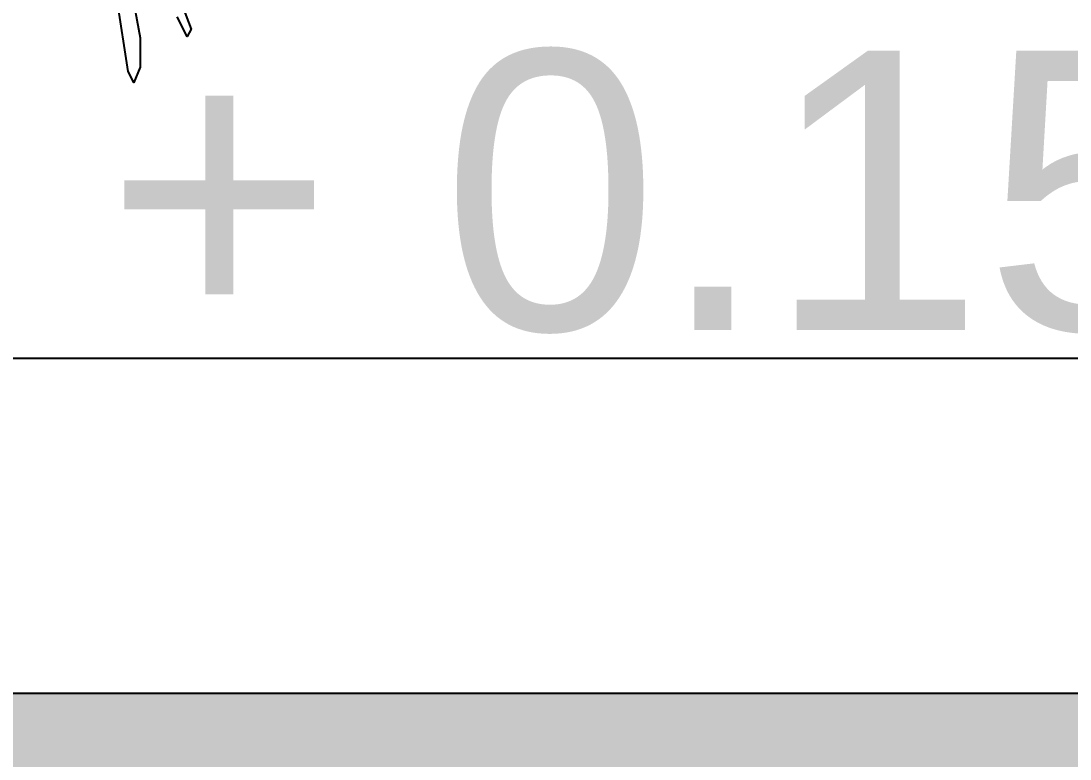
# Model space of a CAD drawing. Extents: x -109 to 1815, y -14679 to 345.
# Drawn here: x -95.54 to -94.999, y -55.644 to -55.263 of the extents above; entities that cross this region are included whole.
import ezdxf

# ---------------------------------------------------------------- set-up
doc = ezdxf.new("R2010")
doc.units = 0
doc.header["$MEASUREMENT"] = 0
doc.layers.get('0').update_dxf_attribs({"linetype": 'CONTINUOUS'})
for name, color, linetype in [('A-Wall-G', 2, 'CONTINUOUS'), ('COTA', 1, 'CONTINUOUS'), ('linha-vista-3', 1, 'CONTINUOUS'), ('PAREDE', 6, 'CONTINUOUS'), ('TEXTO', 1, 'CONTINUOUS')]:
    doc.layers.add(name, color=color, linetype=linetype)
doc.styles.add('ARIALN', font='arial.ttf')

# ---------------------------------------------------------------- blocks, each defined once
blk = doc.blocks.new('JARDIM_5')
at = {"linetype": 'Continuous'}
for points in [[(-0.13467, -0.45464), (-0.12125, -0.48975), (-0.12435, -0.49491), (-0.13157, -0.48046)], [(-0.16565, -0.4598), (-0.15894, -0.49595), (-0.15894, -0.51763), (-0.16359, -0.52899), (-0.16772, -0.52073), (-0.17598, -0.46806)]]:
    blk.add_lwpolyline(points, dxfattribs=at)

msp = doc.modelspace()

# ---------------------------------------------------------------- hatches: boundary and pattern name
at = {"layer": 'COTA'}
h = msp.add_hatch(dxfattribs=at)
h.set_pattern_fill('AR-CONC', color=256, scale=0.03, style=0)
h.set_pattern_definition([(50, (0, 0), (0.21517805, -0.01882564), [0.0225, -0.2475]), (355, (0, 0), (-0.0416254, 0.22565764), [0.018, -0.198]), (100.4514, (0.01793, -0.00157), (0.1735528, 0.20683186), [0.01912206, -0.21034263]), (46.1842, (0, 0.06), (0.3201723, -0.0496557), [0.03375, -0.37125]), (96.6356, (0.02668, 0.05586), (0.2803988, 0.2922354), [0.0286831, -0.3155139]), (351.1842, (0, 0.06), (0.2803986, 0.2922356), [0.027, -0.297]), (21, (0.03, 0.045), (0.17907212, -0.12078567), [0.0225, -0.2475]), (326, (0.03, 0.045), (0.0729946, 0.217545), [0.018, -0.198]), (71.4514, (0.04492, 0.03493), (0.2520668, 0.09675915), [0.01912206, -0.21034263]), (37.5, (0, 0), (0.003647957, 0.099868156), [0, -0.1956, 0, -0.201, 0, -0.19875]), (7.5, (0, 0), (0.07892086, 0.11832351), [0, -0.1146, 0, -0.1911, 0, -0.07575]), (327.5, (-0.0669, 0), (0.16014673, -0.00676646), [0, -0.075, 0, -0.234, 0, -0.3105]), (317.5, (-0.0969, 0), (0.17495585, 0.0300315), [0, -0.0975, 0, -0.1554, 0, -0.2205])])
h.paths.add_polyline_path([(-88.80034, -55.7597), (-88.82628, -55.5597), (-93.84893, -55.5597), (-93.84893, -55.6097), (-96.84893, -55.6097), (-96.84893, -55.5597), (-98.53723, -55.5597), (-98.53542, -55.7597)])

# ---------------------------------------------------------------- linework, layer by layer
at = {"layer": 'A-Wall-G'}
msp.add_line((-94.77649, -55.43719), (-95.79084, -55.43719), dxfattribs=at)
at = {"layer": 'PAREDE'}
msp.add_line((-96.84893, -55.6097), (-93.84893, -55.6097), dxfattribs=at)

# ---------------------------------------------------------------- block references
at = {"layer": 'linha-vista-3', "xscale": 0.7, "yscale": 0.7, "zscale": 0.7}
msp.add_blockref('JARDIM_5', (-95.36733, -54.9246), dxfattribs=at)

# ---------------------------------------------------------------- texts
at = {"layer": 'TEXTO', "style": 'ARIALN'}
msp.add_text('+ 0.15', height=0.144, dxfattribs=at).set_placement((-95.4965, -55.42241))

doc.saveas('drawing.dxf')
